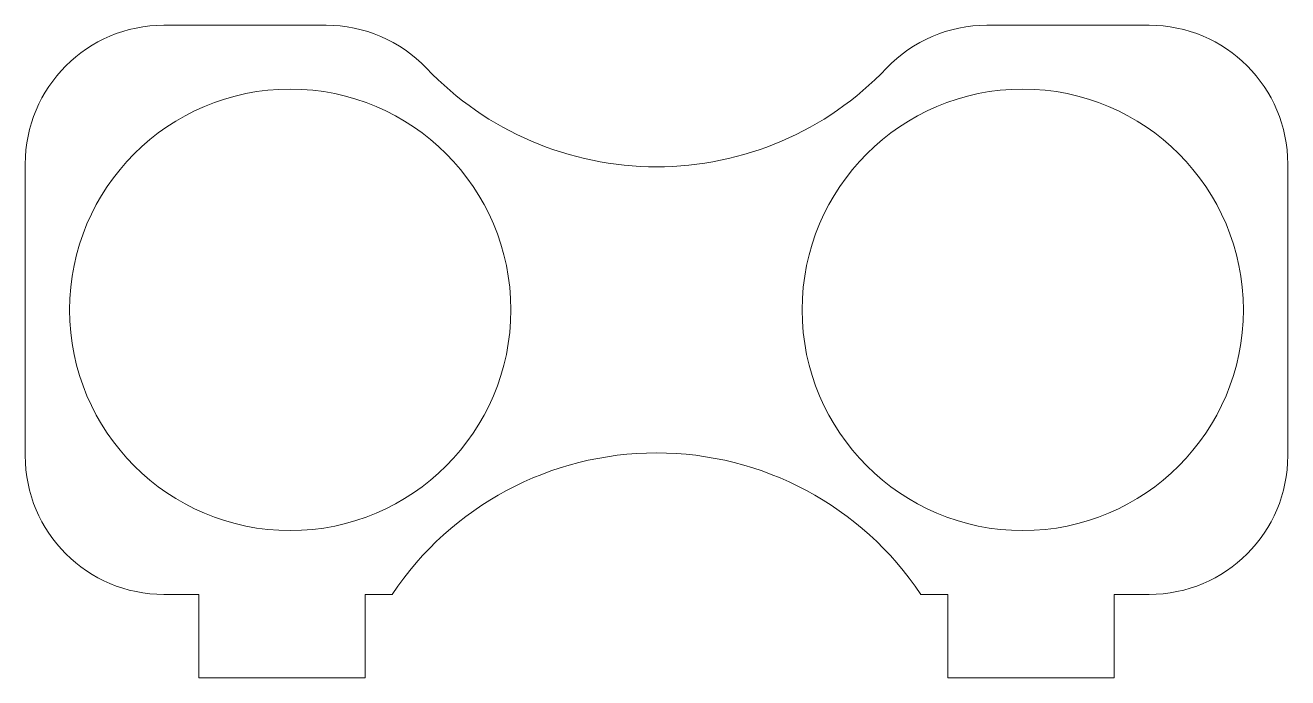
# Model space of a CAD drawing. Header units: inches. Extents: x -0.9 to 0.9, y -0.52 to 0.4.
import ezdxf

# ---------------------------------------------------------------- set-up
doc = ezdxf.new("R2010")
doc.units = ezdxf.units.IN
doc.header["$MEASUREMENT"] = 0

msp = doc.modelspace()

# ---------------------------------------------------------------- linework, layer by layer
at = {"color": 7, "linetype": 'Continuous', "lineweight": 15}
for p, q in [((-0.4687, 0.4035), (-0.6988, 0.4035)), ((0.6988, 0.4035), (0.4687, 0.4035)), ((-0.8957, 0.2067), (-0.8957, -0.2067)), ((0.8957, -0.2067), (0.8957, 0.2067)), ((-0.6988, -0.4035), (-0.6496, -0.4035)), ((-0.6496, -0.4035), (-0.6496, -0.5217)), ((-0.4134, -0.5217), (-0.4134, -0.4035)), ((-0.4134, -0.4035), (-0.375, -0.4035)), ((0.375, -0.4035), (0.4134, -0.4035)), ((0.4134, -0.4035), (0.4134, -0.5217)), ((0.6496, -0.5217), (0.6496, -0.4035)), ((0.6496, -0.4035), (0.6988, -0.4035)), ((-0.6496, -0.5217), (-0.4134, -0.5217)), ((0.4134, -0.5217), (0.6496, -0.5217))]:
    msp.add_line(p, q, dxfattribs=at)
for centre in [(-0.5197, 0), (0.5197, 0)]:
    msp.add_circle(centre, 0.313, dxfattribs=at)
for centre, radius, start, end in [((-0.6988, 0.2067), 0.1969, 90, 180), ((-0.4687, 0.2067), 0.1969, 43.6356, 90), ((0.4687, 0.2067), 0.1969, 90, 136.3644), ((0.6988, 0.2067), 0.1969, 0, 90), ((0, 0.6535), 0.4507, 223.6356, 316.3644), ((-0.6988, -0.2067), 0.1969, 180, 270), ((0, -0.6535), 0.4507, 33.6901, 146.3099), ((0.6988, -0.2067), 0.1969, 270, 0)]:
    msp.add_arc(centre, radius, start, end, dxfattribs=at)

doc.saveas('drawing.dxf')
